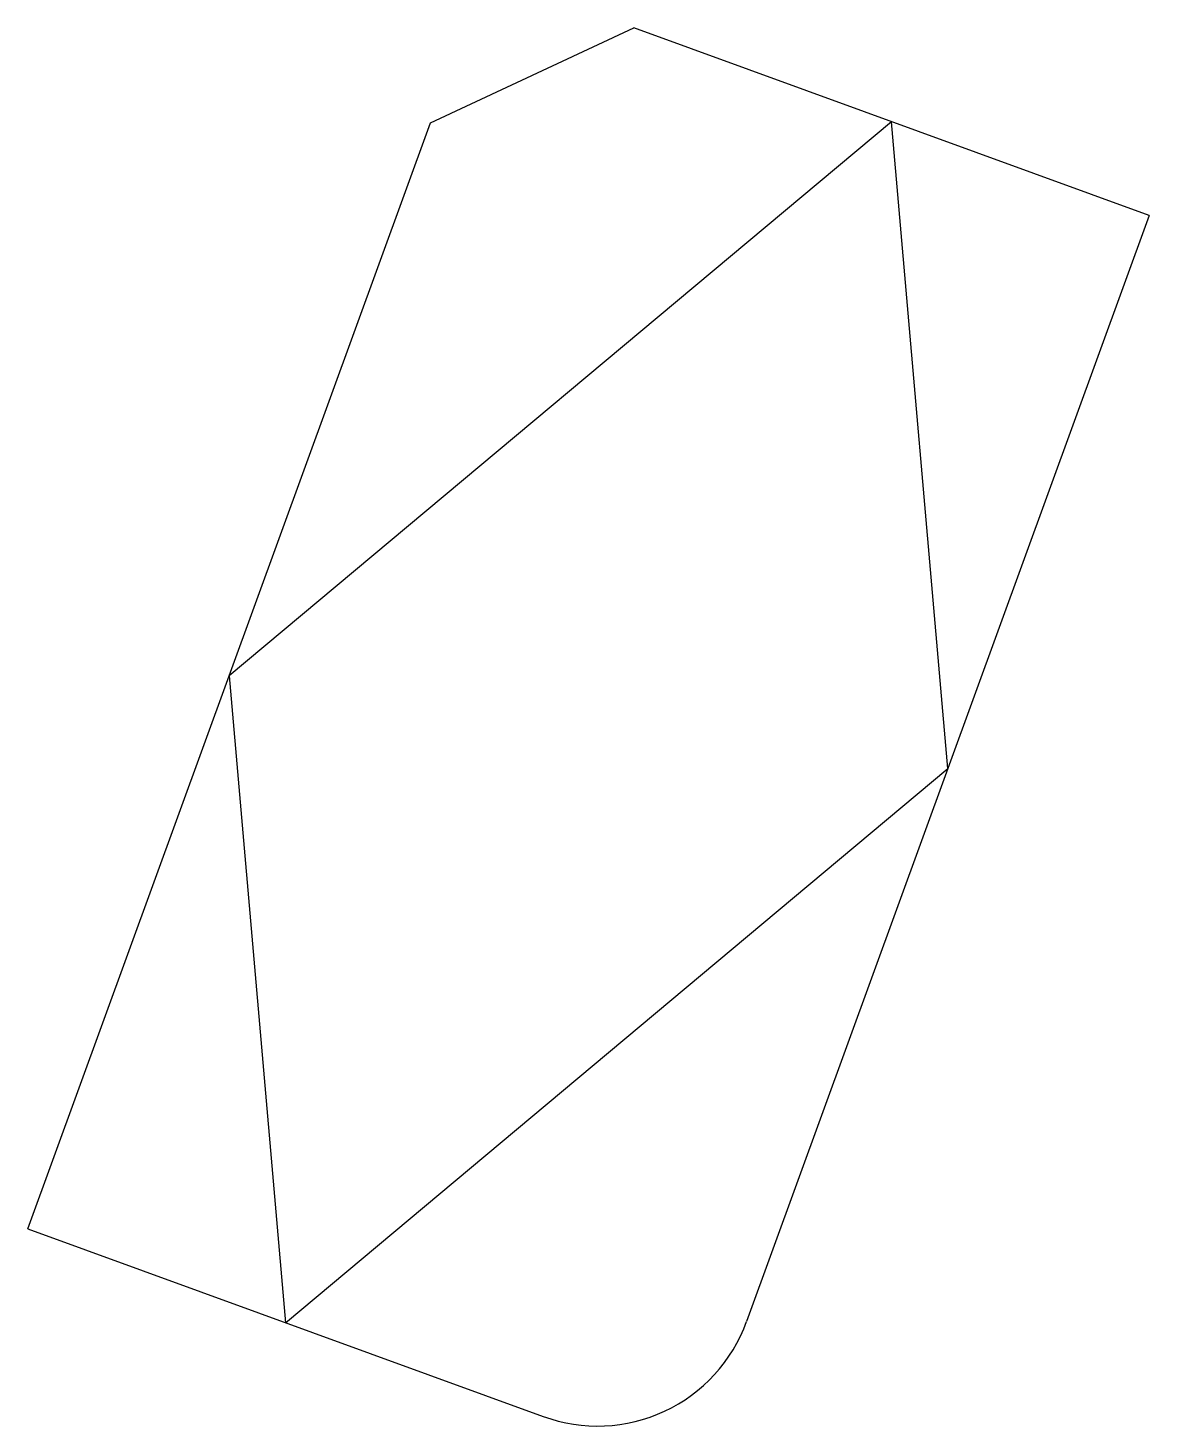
# Model space of a CAD drawing. Header units: inches. Extents: x 46.1 to 81.5, y -2.4 to 41.7.
import ezdxf

# ---------------------------------------------------------------- set-up
doc = ezdxf.new("R2010")
doc.units = ezdxf.units.IN
doc.header["$MEASUREMENT"] = 0

msp = doc.modelspace()

# ---------------------------------------------------------------- linework, layer by layer
for p, q in [((58.819, 38.707), (65.227, 41.696)), ((81.466, 35.788), (65.227, 41.696)), ((46.139, 3.859), (58.819, 38.707)), ((73.346, 38.742), (52.479, 21.283)), ((75.126, 18.364), (73.346, 38.742)), ((81.466, 35.788), (68.786, 0.94)), ((52.479, 21.283), (54.258, 0.905)), ((54.258, 0.905), (75.126, 18.364)), ((46.139, 3.859), (62.378, -2.049))]:
    msp.add_line(p, q)
msp.add_arc((64.087, 2.649), 5, 250.0056, 340.0056)

doc.saveas('drawing.dxf')
